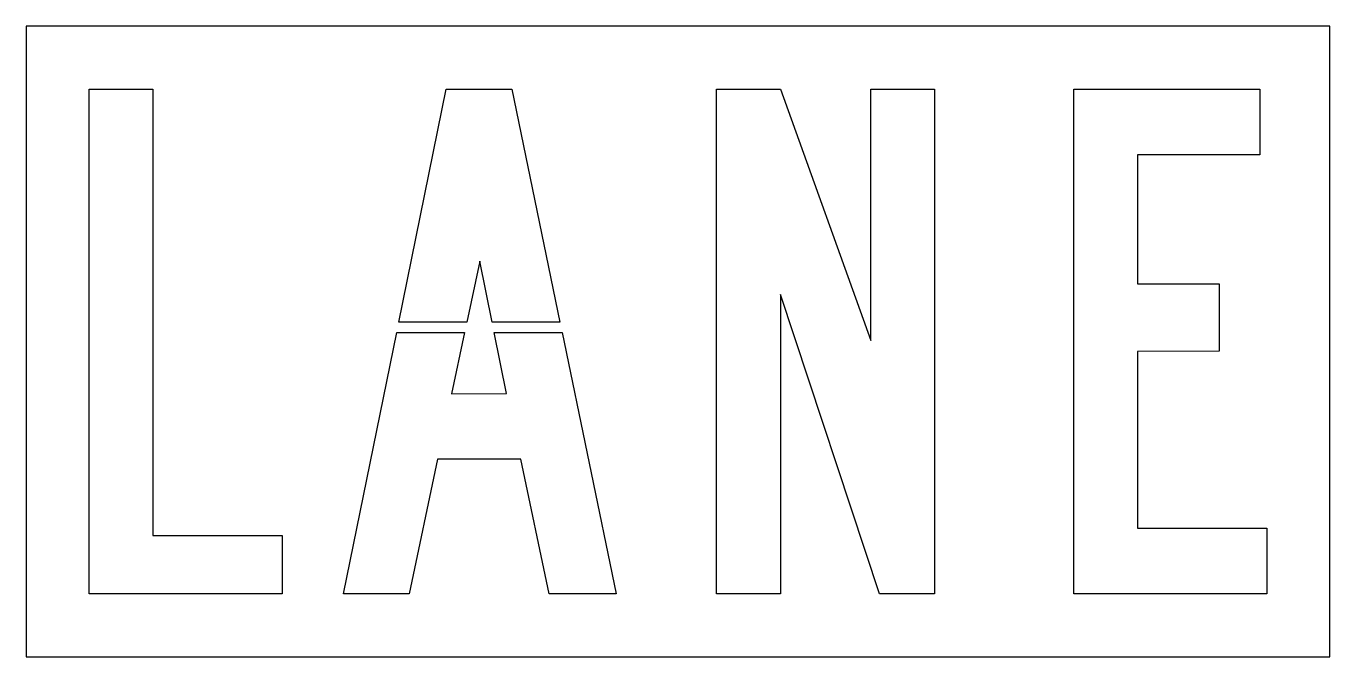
# Model space of a CAD drawing. Extents: x 0 to 62, y 0 to 30.
import ezdxf

# ---------------------------------------------------------------- set-up
doc = ezdxf.new("R2010")
doc.units = 0
doc.layers.add('CUT', color=7, linetype='Continuous')
doc.layers.add('OUTSIDE', color=1, linetype='Continuous')

msp = doc.modelspace()

# ---------------------------------------------------------------- linework, layer by layer
at = {"layer": 'CUT'}
for points in [[(6.0305, 26.9969), (6.0317, 5.7792), (12.1793, 5.7768), (12.1793, 3), (3, 3.0043), (3, 27)], [(17.728, 15.9234), (19.981, 26.9981), (23.0986, 26.993), (25.3861, 15.9234), (22.164, 15.9234), (21.583, 18.8261), (21.5813, 18.8273), (20.9619, 15.9234)], [(35.8688, 3.0007), (32.8383, 3.0026), (32.8383, 26.9983), (35.8693, 26.9986), (40.1631, 15.0432), (40.1631, 26.9954), (43.1962, 26.9957), (43.1962, 3), (40.5853, 3), (35.8688, 17.2322)], [(58.6597, 23.8841), (52.8512, 23.8819), (52.8512, 17.7398), (56.726, 17.7355), (56.7255, 14.5363), (52.8512, 14.5315), (52.8512, 6.1181), (58.9993, 6.1159), (59, 3), (49.8207, 3.0048), (49.8222, 27), (58.6633, 26.9969)], [(17.6259, 15.4214), (20.8548, 15.4214), (20.2354, 12.5174), (22.8444, 12.5242), (22.2645, 15.4214), (25.4899, 15.4214), (28.0567, 3), (24.8662, 3.0007), (23.5193, 9.4001), (19.5655, 9.4001), (18.2158, 3.0041), (15.0999, 3.0046)]]:
    msp.add_lwpolyline(points, close=True, dxfattribs=at)
at = {"layer": 'OUTSIDE'}
msp.add_lwpolyline([(0, 0), (62, 0), (62, 30), (0, 30)], close=True, dxfattribs=at)

doc.saveas('drawing.dxf')
